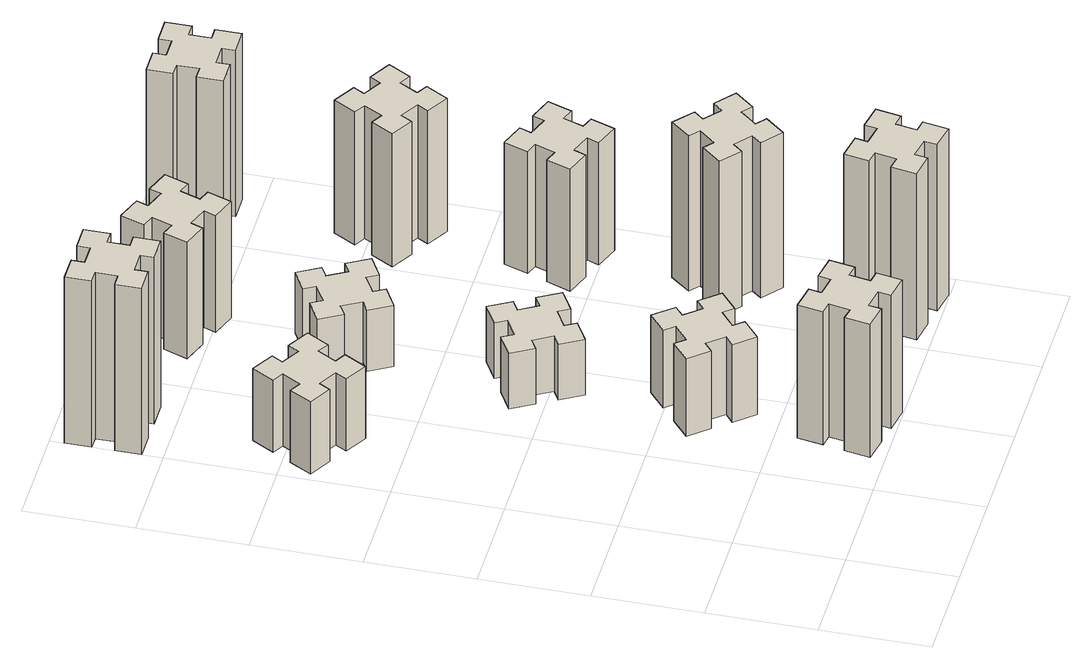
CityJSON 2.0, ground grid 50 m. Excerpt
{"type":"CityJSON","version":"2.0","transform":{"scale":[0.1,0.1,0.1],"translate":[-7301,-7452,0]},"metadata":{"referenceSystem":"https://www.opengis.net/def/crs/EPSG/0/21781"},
"CityObjects":{
"building1":{"type":"Building","attributes":{"class":"1000","function":"1000","usage":"1000","yearOfConstruction":2016,"roofType":"1000","measuredHeight":72,"storeysAboveGround":30,"storeysBelowGround":0},"geometry":[{"type":"Solid","lod":"1","boundaries":[[[[0,1,2,3,4,5,6,7,8,9,10,11,12,13,14,15,16,17,18,19]],[[17,16,20,21]],[[16,15,22,20]],[[15,14,23,22]],[[14,13,24,23]],[[13,12,25,24]],[[12,11,26,25]],[[11,10,27,26]],[[10,9,28,27]],[[9,8,29,28]],[[8,7,30,29]],[[7,6,31,30]],[[6,5,32,31]],[[5,4,33,32]],[[4,3,34,33]],[[3,2,35,34]],[[2,1,36,35]],[[1,0,37,36]],[[0,19,38,37]],[[19,18,39,38]],[[18,17,21,39]],[[24,25,26,27,28,29,30,31,32,33,34,35,36,37,38,39,21,20,22,23]]]]}]},
"building2":{"type":"Building","attributes":{"class":"1000","function":"1000","usage":"1000","yearOfConstruction":2016,"roofType":"1000","measuredHeight":39,"storeysAboveGround":30,"storeysBelowGround":0},"geometry":[{"type":"Solid","lod":"1","boundaries":[[[[40,41,42,43,44,45,46,47,48,49,50,51,52,53,54,55,56,57,58,59]],[[57,56,60,61]],[[56,55,62,60]],[[55,54,63,62]],[[54,53,64,63]],[[53,52,65,64]],[[52,51,66,65]],[[51,50,67,66]],[[50,49,68,67]],[[49,48,69,68]],[[48,47,70,69]],[[47,46,71,70]],[[46,45,72,71]],[[45,44,73,72]],[[44,43,74,73]],[[43,42,75,74]],[[42,41,76,75]],[[41,40,77,76]],[[40,59,78,77]],[[59,58,79,78]],[[58,57,61,79]],[[64,65,66,67,68,69,70,71,72,73,74,75,76,77,78,79,61,60,62,63]]]]}]},
"building3":{"type":"Building","attributes":{"class":"1000","function":"1000","usage":"1000","yearOfConstruction":2016,"roofType":"1000","measuredHeight":90,"storeysAboveGround":30,"storeysBelowGround":0},"geometry":[{"type":"Solid","lod":"1","boundaries":[[[[80,81,82,83,84,85,86,87,88,89,90,91,92,93,94,95,96,97,98,99]],[[97,96,100,101]],[[96,95,102,100]],[[95,94,103,102]],[[94,93,104,103]],[[93,92,105,104]],[[92,91,106,105]],[[91,90,107,106]],[[90,89,108,107]],[[89,88,109,108]],[[88,87,110,109]],[[87,86,111,110]],[[86,85,112,111]],[[85,84,113,112]],[[84,83,114,113]],[[83,82,115,114]],[[82,81,116,115]],[[81,80,117,116]],[[80,99,118,117]],[[99,98,119,118]],[[98,97,101,119]],[[104,105,106,107,108,109,110,111,112,113,114,115,116,117,118,119,101,100,102,103]]]]}]},
"building4":{"type":"Building","attributes":{"class":"1000","function":"1000","usage":"1000","yearOfConstruction":2016,"roofType":"1000","measuredHeight":42,"storeysAboveGround":30,"storeysBelowGround":0},"geometry":[{"type":"Solid","lod":"1","boundaries":[[[[120,121,122,123,124,125,126,127,128,129,130,131,132,133,134,135,136,137,138,139]],[[137,136,140,141]],[[136,135,142,140]],[[135,134,143,142]],[[134,133,144,143]],[[133,132,145,144]],[[132,131,146,145]],[[131,130,147,146]],[[130,129,148,147]],[[129,128,149,148]],[[128,127,150,149]],[[127,126,151,150]],[[126,125,152,151]],[[125,124,153,152]],[[124,123,154,153]],[[123,122,155,154]],[[122,121,156,155]],[[121,120,157,156]],[[120,139,158,157]],[[139,138,159,158]],[[138,137,141,159]],[[144,145,146,147,148,149,150,151,152,153,154,155,156,157,158,159,141,140,142,143]]]]}]},
"building5":{"type":"Building","attributes":{"class":"1000","function":"1000","usage":"1000","yearOfConstruction":2016,"roofType":"1000","measuredHeight":30,"storeysAboveGround":30,"storeysBelowGround":0},"geometry":[{"type":"Solid","lod":"1","boundaries":[[[[160,161,162,163,164,165,166,167,168,169,170,171,172,173,174,175,176,177,178,179]],[[177,176,180,181]],[[176,175,182,180]],[[175,174,183,182]],[[174,173,184,183]],[[173,172,185,184]],[[172,171,186,185]],[[171,170,187,186]],[[170,169,188,187]],[[169,168,189,188]],[[168,167,190,189]],[[167,166,191,190]],[[166,165,192,191]],[[165,164,193,192]],[[164,163,194,193]],[[163,162,195,194]],[[162,161,196,195]],[[161,160,197,196]],[[160,179,198,197]],[[179,178,199,198]],[[178,177,181,199]],[[184,185,186,187,188,189,190,191,192,193,194,195,196,197,198,199,181,180,182,183]]]]}]},
"building6":{"type":"Building","attributes":{"class":"1000","function":"1000","usage":"1000","yearOfConstruction":2016,"roofType":"1000","measuredHeight":33,"storeysAboveGround":30,"storeysBelowGround":0},"geometry":[{"type":"Solid","lod":"1","boundaries":[[[[200,201,202,203,204,205,206,207,208,209,210,211,212,213,214,215,216,217,218,219]],[[217,216,220,221]],[[216,215,222,220]],[[215,214,223,222]],[[214,213,224,223]],[[213,212,225,224]],[[212,211,226,225]],[[211,210,227,226]],[[210,209,228,227]],[[209,208,229,228]],[[208,207,230,229]],[[207,206,231,230]],[[206,205,232,231]],[[205,204,233,232]],[[204,203,234,233]],[[203,202,235,234]],[[202,201,236,235]],[[201,200,237,236]],[[200,219,238,237]],[[219,218,239,238]],[[218,217,221,239]],[[224,225,226,227,228,229,230,231,232,233,234,235,236,237,238,239,221,220,222,223]]]]}]},
"building7":{"type":"Building","attributes":{"class":"1000","function":"1000","usage":"1000","yearOfConstruction":2016,"roofType":"1000","measuredHeight":90,"storeysAboveGround":30,"storeysBelowGround":0},"geometry":[{"type":"Solid","lod":"1","boundaries":[[[[240,241,242,243,244,245,246,247,248,249,250,251,252,253,254,255,256,257,258,259]],[[257,256,260,261]],[[256,255,262,260]],[[255,254,263,262]],[[254,253,264,263]],[[253,252,265,264]],[[252,251,266,265]],[[251,250,267,266]],[[250,249,268,267]],[[249,248,269,268]],[[248,247,270,269]],[[247,246,271,270]],[[246,245,272,271]],[[245,244,273,272]],[[244,243,274,273]],[[243,242,275,274]],[[242,241,276,275]],[[241,240,277,276]],[[240,259,278,277]],[[259,258,279,278]],[[258,257,261,279]],[[264,265,266,267,268,269,270,271,272,273,274,275,276,277,278,279,261,260,262,263]]]]}]},
"building8":{"type":"Building","attributes":{"class":"1000","function":"1000","usage":"1000","yearOfConstruction":2016,"roofType":"1000","measuredHeight":63,"storeysAboveGround":30,"storeysBelowGround":0},"geometry":[{"type":"Solid","lod":"1","boundaries":[[[[280,281,282,283,284,285,286,287,288,289,290,291,292,293,294,295,296,297,298,299]],[[297,296,300,301]],[[296,295,302,300]],[[295,294,303,302]],[[294,293,304,303]],[[293,292,305,304]],[[292,291,306,305]],[[291,290,307,306]],[[290,289,308,307]],[[289,288,309,308]],[[288,287,310,309]],[[287,286,311,310]],[[286,285,312,311]],[[285,284,313,312]],[[284,283,314,313]],[[283,282,315,314]],[[282,281,316,315]],[[281,280,317,316]],[[280,299,318,317]],[[299,298,319,318]],[[298,297,301,319]],[[304,305,306,307,308,309,310,311,312,313,314,315,316,317,318,319,301,300,302,303]]]]}]},
"building9":{"type":"Building","attributes":{"class":"1000","function":"1000","usage":"1000","yearOfConstruction":2016,"roofType":"1000","measuredHeight":84,"storeysAboveGround":30,"storeysBelowGround":0},"geometry":[{"type":"Solid","lod":"1","boundaries":[[[[320,321,322,323,324,325,326,327,328,329,330,331,332,333,334,335,336,337,338,339]],[[337,336,340,341]],[[336,335,342,340]],[[335,334,343,342]],[[334,333,344,343]],[[333,332,345,344]],[[332,331,346,345]],[[331,330,347,346]],[[330,329,348,347]],[[329,328,349,348]],[[328,327,350,349]],[[327,326,351,350]],[[326,325,352,351]],[[325,324,353,352]],[[324,323,354,353]],[[323,322,355,354]],[[322,321,356,355]],[[321,320,357,356]],[[320,339,358,357]],[[339,338,359,358]],[[338,337,341,359]],[[344,345,346,347,348,349,350,351,352,353,354,355,356,357,358,359,341,340,342,343]]]]}]},
"building10":{"type":"Building","attributes":{"class":"1000","function":"1000","usage":"1000","yearOfConstruction":2016,"roofType":"1000","measuredHeight":66,"storeysAboveGround":30,"storeysBelowGround":0},"geometry":[{"type":"Solid","lod":"1","boundaries":[[[[360,361,362,363,364,365,366,367,368,369,370,371,372,373,374,375,376,377,378,379]],[[377,376,380,381]],[[376,375,382,380]],[[375,374,383,382]],[[374,373,384,383]],[[373,372,385,384]],[[372,371,386,385]],[[371,370,387,386]],[[370,369,388,387]],[[369,368,389,388]],[[368,367,390,389]],[[367,366,391,390]],[[366,365,392,391]],[[365,364,393,392]],[[364,363,394,393]],[[363,362,395,394]],[[362,361,396,395]],[[361,360,397,396]],[[360,379,398,397]],[[379,378,399,398]],[[378,377,381,399]],[[384,385,386,387,388,389,390,391,392,393,394,395,396,397,398,399,381,380,382,383]]]]}]},
"building11":{"type":"Building","attributes":{"class":"1000","function":"1000","usage":"1000","yearOfConstruction":2016,"roofType":"1000","measuredHeight":72,"storeysAboveGround":30,"storeysBelowGround":0},"geometry":[{"type":"Solid","lod":"1","boundaries":[[[[400,401,402,403,404,405,406,407,408,409,410,411,412,413,414,415,416,417,418,419]],[[417,416,420,421]],[[416,415,422,420]],[[415,414,423,422]],[[414,413,424,423]],[[413,412,425,424]],[[412,411,426,425]],[[411,410,427,426]],[[410,409,428,427]],[[409,408,429,428]],[[408,407,430,429]],[[407,406,431,430]],[[406,405,432,431]],[[405,404,433,432]],[[404,403,434,433]],[[403,402,435,434]],[[402,401,436,435]],[[401,400,437,436]],[[400,419,438,437]],[[419,418,439,438]],[[418,417,421,439]],[[424,425,426,427,428,429,430,431,432,433,434,435,436,437,438,439,421,420,422,423]]]]}]},
"building12":{"type":"Building","attributes":{"class":"1000","function":"1000","usage":"1000","yearOfConstruction":2016,"roofType":"1000","measuredHeight":90,"storeysAboveGround":30,"storeysBelowGround":0},"geometry":[{"type":"Solid","lod":"1","boundaries":[[[[440,441,442,443,444,445,446,447,448,449,450,451,452,453,454,455,456,457,458,459]],[[457,456,460,461]],[[456,455,462,460]],[[455,454,463,462]],[[454,453,464,463]],[[453,452,465,464]],[[452,451,466,465]],[[451,450,467,466]],[[450,449,468,467]],[[449,448,469,468]],[[448,447,470,469]],[[447,446,471,470]],[[446,445,472,471]],[[445,444,473,472]],[[444,443,474,473]],[[443,442,475,474]],[[442,441,476,475]],[[441,440,477,476]],[[440,459,478,477]],[[459,458,479,478]],[[458,457,461,479]],[[464,465,466,467,468,469,470,471,472,473,474,475,476,477,478,479,461,460,462,463]]]]}]}
},
"vertices":[
[816,274,0],[798,175,0],[739,186,0],[718,67,0],[837,47,0],[847,106,0],[945,88,0],[935,29,0],[1053,8,0],[1074,127,0],[1015,137,0],[1032,235,0],[1091,225,0],[1112,343,0],[994,364,0],[984,305,0],[885,322,0],[896,381,0],[777,402,0],[757,284,0],[885,322,720],[896,381,720],[984,305,720],[994,364,720],[1112,343,720],[1091,225,720],[1032,235,720],[1015,137,720],[1074,127,720],[1053,8,720],[935,29,720],[945,88,720],[847,106,720],[837,47,720],[718,67,720],[739,186,720],[798,175,720],[816,274,720],[757,284,720],[777,402,720],
[346,2327,0],[396,2414,0],[448,2384,0],[508,2488,0],[404,2548,0],[374,2496,0],[287,2546,0],[317,2598,0],[213,2658,0],[153,2554,0],[205,2524,0],[155,2437,0],[103,2467,0],[43,2363,0],[147,2303,0],[177,2355,0],[264,2305,0],[234,2253,0],[338,2193,0],[398,2297,0],[264,2305,390],[234,2253,390],[177,2355,390],[147,2303,390],[43,2363,390],[103,2467,390],[155,2437,390],[205,2524,390],[153,2554,390],[213,2658,390],[317,2598,390],[287,2546,390],[374,2496,390],[404,2548,390],[508,2488,390],[448,2384,390],[396,2414,390],[346,2327,390],[398,2297,390],[338,2193,390],
[65,3315,0],[65,3215,0],[5,3215,0],[5,3095,0],[125,3095,0],[125,3155,0],[225,3155,0],[225,3095,0],[345,3095,0],[345,3215,0],[285,3215,0],[285,3315,0],[345,3315,0],[345,3435,0],[225,3435,0],[225,3375,0],[125,3375,0],[125,3435,0],[5,3435,0],[5,3315,0],[125,3375,900],[125,3435,900],[225,3375,900],[225,3435,900],[345,3435,900],[345,3315,900],[285,3315,900],[285,3215,900],[345,3215,900],[345,3095,900],[225,3095,900],[225,3155,900],[125,3155,900],[125,3095,900],[5,3095,900],[5,3215,900],[65,3215,900],[65,3315,900],[5,3315,900],[5,3435,900],
[883,962,0],[806,897,0],[768,943,0],[676,866,0],[753,774,0],[799,813,0],[863,736,0],[817,698,0],[894,606,0],[986,683,0],[948,729,0],[1024,793,0],[1063,747,0],[1155,824,0],[1078,916,0],[1032,878,0],[967,954,0],[1013,993,0],[936,1085,0],[844,1008,0],[967,954,420],[1013,993,420],[1032,878,420],[1078,916,420],[1155,824,420],[1063,747,420],[1024,793,420],[948,729,420],[986,683,420],[894,606,420],[817,698,420],[863,736,420],[799,813,420],[753,774,420],[676,866,420],[768,943,420],[806,897,420],[883,962,420],[844,1008,420],[936,1085,420],
[795,1574,0],[845,1487,0],[793,1457,0],[853,1353,0],[957,1413,0],[927,1465,0],[1014,1515,0],[1044,1463,0],[1148,1523,0],[1088,1627,0],[1036,1597,0],[986,1684,0],[1038,1714,0],[978,1818,0],[874,1758,0],[904,1706,0],[817,1656,0],[787,1708,0],[683,1648,0],[743,1544,0],[817,1656,300],[787,1708,300],[904,1706,300],[874,1758,300],[978,1818,300],[1038,1714,300],[986,1684,300],[1036,1597,300],[1088,1627,300],[1148,1523,300],[1044,1463,300],[1014,1515,300],[927,1465,300],[957,1413,300],[853,1353,300],[793,1457,300],[845,1487,300],[795,1574,300],[743,1544,300],[683,1648,300],
[795,2414,0],[845,2327,0],[793,2297,0],[853,2193,0],[957,2253,0],[927,2305,0],[1014,2355,0],[1044,2303,0],[1148,2363,0],[1088,2467,0],[1036,2437,0],[986,2524,0],[1038,2554,0],[978,2658,0],[874,2598,0],[904,2546,0],[817,2496,0],[787,2548,0],[683,2488,0],[743,2384,0],[817,2496,330],[787,2548,330],[904,2546,330],[874,2598,330],[978,2658,330],[1038,2554,330],[986,2524,330],[1036,2437,330],[1088,2467,330],[1148,2363,330],[1044,2303,330],[1014,2355,330],[927,2305,330],[957,2253,330],[853,2193,330],[793,2297,330],[845,2327,330],[795,2414,330],[743,2384,330],[683,2488,330],
[1824,305,0],[1725,322,0],[1736,381,0],[1617,402,0],[1597,284,0],[1656,274,0],[1638,175,0],[1579,186,0],[1558,67,0],[1677,47,0],[1687,106,0],[1785,88,0],[1775,29,0],[1893,8,0],[1914,127,0],[1855,137,0],[1872,235,0],[1931,225,0],[1952,343,0],[1834,364,0],[1872,235,900],[1931,225,900],[1855,137,900],[1914,127,900],[1893,8,900],[1775,29,900],[1785,88,900],[1687,106,900],[1677,47,900],[1558,67,900],[1579,186,900],[1638,175,900],[1656,274,900],[1597,284,900],[1617,402,900],[1736,381,900],[1725,322,900],[1824,305,900],[1834,364,900],[1952,343,900],
[831,3079,0],[925,3045,0],[904,2989,0],[1017,2947,0],[1058,3060,0],[1002,3081,0],[1036,3175,0],[1092,3154,0],[1133,3267,0],[1020,3308,0],[1000,3252,0],[906,3286,0],[927,3342,0],[814,3383,0],[773,3270,0],[829,3250,0],[795,3156,0],[739,3177,0],[697,3064,0],[810,3023,0],[795,3156,630],[739,3177,630],[829,3250,630],[773,3270,630],[814,3383,630],[927,3342,630],[906,3286,630],[1000,3252,630],[1020,3308,630],[1133,3267,630],[1092,3154,630],[1036,3175,630],[1002,3081,630],[1058,3060,630],[1017,2947,630],[904,2989,630],[925,3045,630],[831,3079,630],[810,3023,630],[697,3064,630],
[1807,836,0],[1872,913,0],[1918,874,0],[1995,966,0],[1903,1043,0],[1864,997,0],[1788,1062,0],[1826,1108,0],[1734,1185,0],[1657,1093,0],[1703,1054,0],[1639,978,0],[1593,1016,0],[1516,924,0],[1608,847,0],[1646,893,0],[1723,829,0],[1684,783,0],[1776,706,0],[1853,798,0],[1723,829,840],[1684,783,840],[1646,893,840],[1608,847,840],[1516,924,840],[1593,1016,840],[1639,978,840],[1703,1054,840],[1657,1093,840],[1734,1185,840],[1826,1108,840],[1788,1062,840],[1864,997,840],[1903,1043,840],[1995,966,840],[1918,874,840],[1872,913,840],[1807,836,840],[1853,798,840],[1776,706,840],
[1840,1772,0],[1746,1806,0],[1767,1862,0],[1654,1903,0],[1613,1790,0],[1669,1770,0],[1635,1676,0],[1579,1697,0],[1537,1584,0],[1650,1543,0],[1671,1599,0],[1765,1565,0],[1744,1509,0],[1857,1467,0],[1898,1580,0],[1842,1601,0],[1876,1695,0],[1932,1674,0],[1973,1787,0],[1860,1828,0],[1876,1695,660],[1932,1674,660],[1842,1601,660],[1898,1580,660],[1857,1467,660],[1744,1509,660],[1765,1565,660],[1671,1599,660],[1650,1543,660],[1537,1584,660],[1579,1697,660],[1635,1676,660],[1669,1770,660],[1613,1790,660],[1654,1903,660],[1767,1862,660],[1746,1806,660],[1840,1772,660],[1860,1828,660],[1973,1787,660],
[1826,2327,0],[1876,2414,0],[1928,2384,0],[1988,2488,0],[1884,2548,0],[1854,2496,0],[1767,2546,0],[1797,2598,0],[1693,2658,0],[1633,2554,0],[1685,2524,0],[1635,2437,0],[1583,2467,0],[1523,2363,0],[1627,2303,0],[1657,2355,0],[1744,2305,0],[1714,2253,0],[1818,2193,0],[1878,2297,0],[1744,2305,720],[1714,2253,720],[1657,2355,720],[1627,2303,720],[1523,2363,720],[1583,2467,720],[1635,2437,720],[1685,2524,720],[1633,2554,720],[1693,2658,720],[1797,2598,720],[1767,2546,720],[1854,2496,720],[1884,2548,720],[1988,2488,720],[1928,2384,720],[1876,2414,720],[1826,2327,720],[1878,2297,720],[1818,2193,720],
[1605,3155,0],[1705,3155,0],[1705,3095,0],[1825,3095,0],[1825,3215,0],[1765,3215,0],[1765,3315,0],[1825,3315,0],[1825,3435,0],[1705,3435,0],[1705,3375,0],[1605,3375,0],[1605,3435,0],[1485,3435,0],[1485,3315,0],[1545,3315,0],[1545,3215,0],[1485,3215,0],[1485,3095,0],[1605,3095,0],[1545,3215,900],[1485,3215,900],[1545,3315,900],[1485,3315,900],[1485,3435,900],[1605,3435,900],[1605,3375,900],[1705,3375,900],[1705,3435,900],[1825,3435,900],[1825,3315,900],[1765,3315,900],[1765,3215,900],[1825,3215,900],[1825,3095,900],[1705,3095,900],[1705,3155,900],[1605,3155,900],[1605,3095,900],[1485,3095,900]
]}
